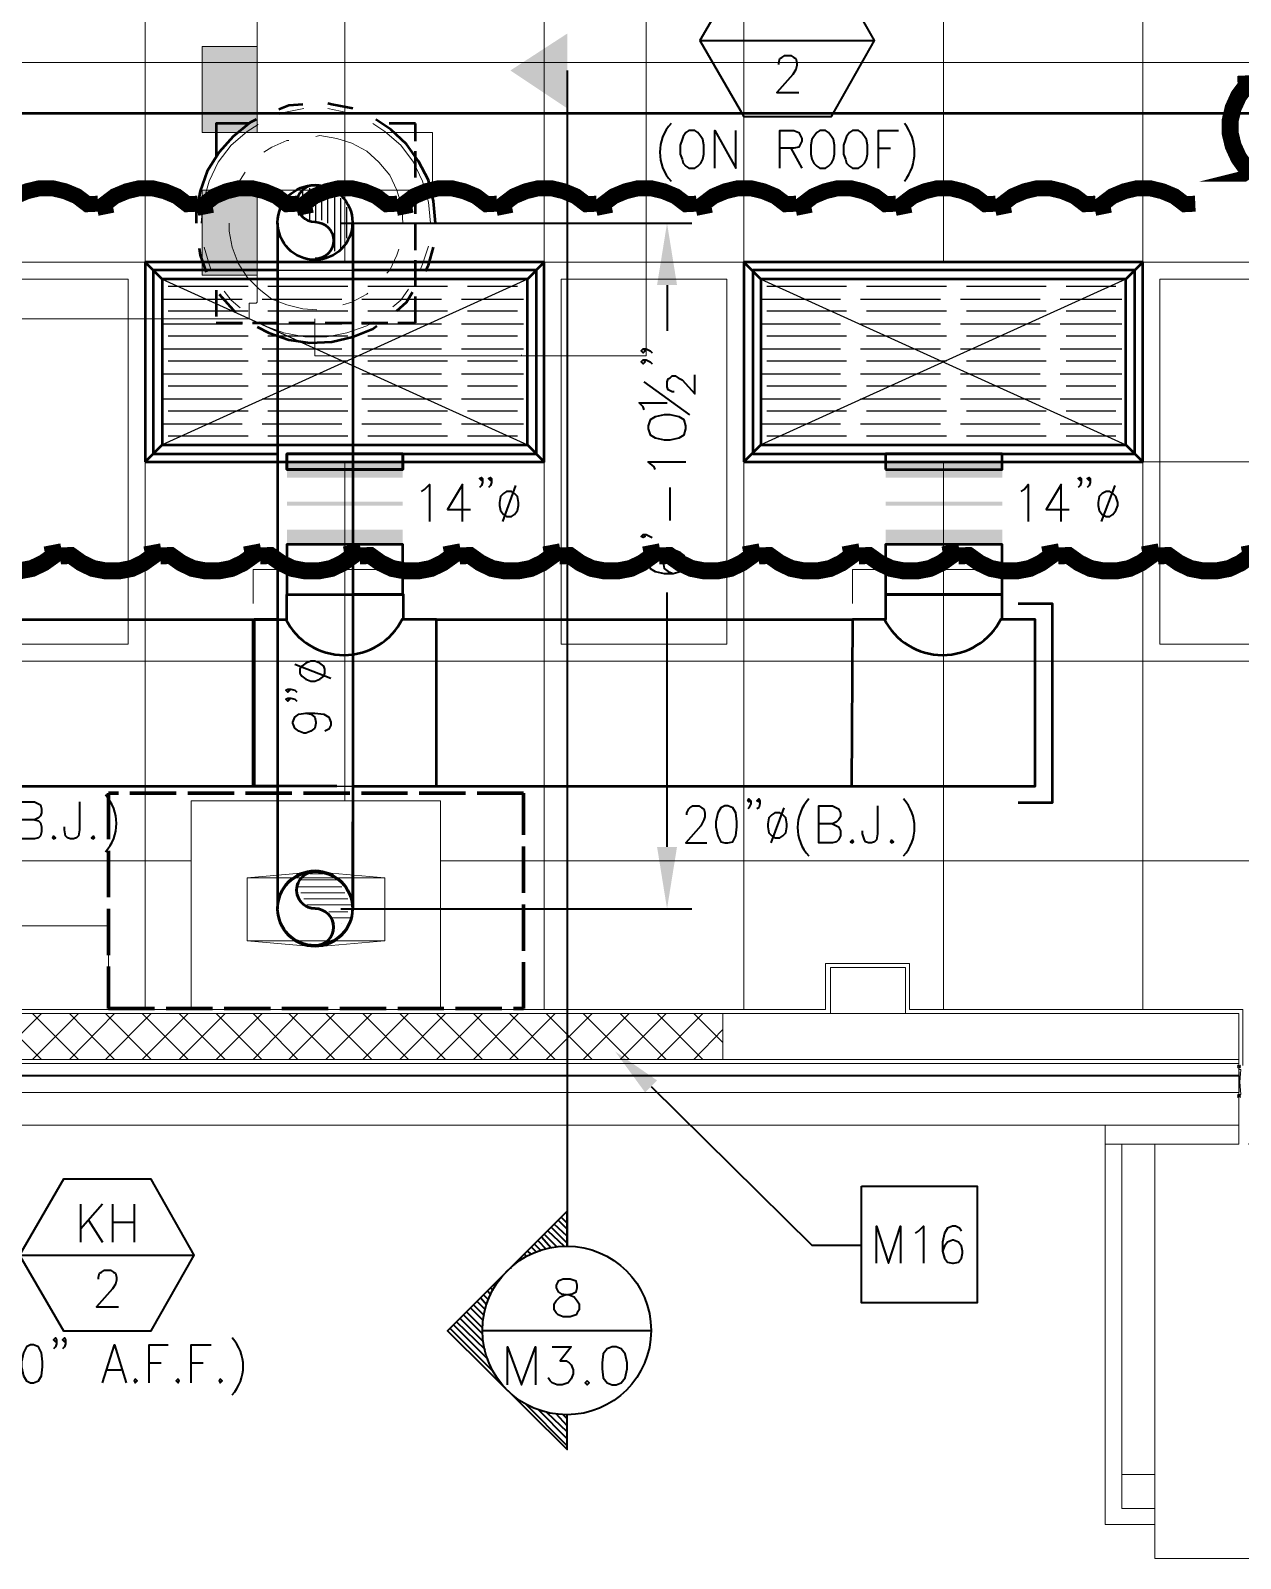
# Model space of a CAD drawing. Header units: inches. Extents: x 5 to 516, y -193 to 129.
# Drawn here: x 415.17 to 427.29, y -154.91 to -139.6 of the extents above; entities that cross this region are included whole.
import ezdxf

# ---------------------------------------------------------------- set-up
doc = ezdxf.new("R2010")
doc.units = ezdxf.units.IN
doc.header["$MEASUREMENT"] = 0
doc.linetypes.add('PDF_IMPORT', pattern=[1, 0.8, -0.2])
doc.layers.add('PDF10_Geometry', color=7, linetype='Continuous')
doc.layers.add('PDF10_Solid Fills', color=7, linetype='Continuous')

msp = doc.modelspace()

# ---------------------------------------------------------------- hatches: boundary and pattern name
at = {"layer": 'PDF10_Solid Fills', "true_color": 0xffffff, "transparency": 33554559}
for points in [[(417.4371565, -139.7569108), (416.8871788, -139.7569108), (416.8871788, -140.6168758), (417.4371565, -140.6168758)], [(417.4371565, -141.1968523), (416.8871788, -141.1968523), (416.8871788, -142.0468178), (417.4371565, -142.0468178)]]:
    msp.add_hatch(color=7, dxfattribs=at).paths.add_polyline_path(points)
at = {"layer": 'PDF10_Solid Fills', "transparency": 33554559}
for points in [[(417.7371443, -144.0767353), (418.8970972, -144.0767353), (418.8970972, -143.9267414), (417.7371443, -143.9267414)], [(423.7369006, -144.0767353), (424.9068531, -144.0767353), (424.9068531, -143.9267414), (423.7369006, -143.9267414)], [(417.7371443, -144.356724), (418.8970972, -144.356724), (418.8970972, -144.3167256), (417.7371443, -144.3167256)], [(423.7369006, -144.356724), (424.9068531, -144.356724), (424.9068531, -144.3167256), (423.7369006, -144.3167256)], [(417.7371443, -144.7467081), (418.8970972, -144.7467081), (418.8970972, -144.5967142), (417.7371443, -144.5967142)], [(423.7369006, -144.7467081), (424.9068531, -144.7467081), (424.9068531, -144.5967142), (423.7369006, -144.5967142)]]:
    msp.add_hatch(color=256, dxfattribs=at).paths.add_polyline_path(points)

# ---------------------------------------------------------------- linework, layer by layer
at = {"layer": 'PDF10_Geometry', "color": 251, "lineweight": 13, "true_color": 0x4d4d4d}
for points in [[(416.3172019, -131.4072465), (416.3172019, -149.4065155)], [(420.3170395, -131.4072465), (420.3170395, -149.4065155)], [(422.3169583, -131.4072465), (422.3169583, -146.6666268)], [(418.3171207, -137.9169855), (418.3171207, -141.916823)], [(424.3168771, -138.8169489), (424.3168771, -141.916823)], [(426.3167958, -138.8169489), (426.3167958, -149.4065189)], [(386.5184053, -139.9169043), (456.4155667, -139.9169043)], [(370.4390516, -141.916823), (461.8153406, -141.916823)], [(416.3172019, -143.9167418), (420.3170395, -143.9167418)], [(418.3171207, -143.9167418), (418.3171207, -147.3166038)], [(422.3169583, -143.9167418), (426.3167958, -143.9167418)], [(424.3168771, -143.9167418), (424.3168771, -149.4065189)], [(389.268297, -145.9166606), (463.3952866, -145.9166606)], [(422.3169583, -146.6666302), (422.3169583, -149.4065189)], [(389.268297, -147.9165794), (416.7771799, -147.9165794)], [(419.2770817, -147.9165794), (463.39529, -147.9165794)], [(414.4472745, -149.4065189), (414.4472745, -148.566553), (415.9472136, -148.566553), (415.9472136, -149.4065189)], [(432.6065438, -150.5664718), (432.6065438, -154.5663093), (432.1065641, -154.5663093), (432.1065641, -154.9062955), (426.4367944, -154.9062955), (426.4367944, -154.5663093), (425.9368147, -154.5663093), (425.9368147, -150.5664718)], [(426.436791, -154.4063192), (426.1068044, -154.4063192), (426.1068044, -150.7564674)], [(426.436791, -154.5663127), (426.436791, -150.7564674)], [(426.1068078, -154.066333), (426.4367944, -154.066333)]]:
    msp.add_lwpolyline(points, dxfattribs=at)
at = {"layer": 'PDF10_Geometry', "lineweight": 13}
for points in [[(420.1470498, -142.8567849), (421.3370015, -142.8567849), (421.3370015, -138.8269485), (420.1470498, -138.8269485), (420.0970518, -138.8269485), (420.0870522, -138.8269485), (420.0870522, -138.8369481)], [(417.4371565, -141.1968523), (417.4371565, -142.3168068), (417.4271569, -142.3268064), (417.3571597, -142.3268064), (417.3571597, -142.4867999), (414.5072754, -142.4867999), (414.5072754, -139.3169286)], [(417.4371565, -139.4869217), (417.4371565, -140.6168758)], [(417.9071408, -140.3768856), (417.7071489, -140.416884), (417.6671505, -140.4368832)], [(418.3771183, -140.4268836), (418.3371199, -140.416884), (418.1471276, -140.3768856)], [(417.4471527, -140.5368791), (417.3371571, -140.6068762), (417.1771636, -140.7468706), (417.0471689, -140.9168637), (416.9571726, -141.1068559), (416.897175, -141.3168474), (416.8771758, -141.5268389)], [(419.1770858, -141.5268389), (419.1570866, -141.3168474), (419.097089, -141.1068559), (419.0070927, -140.9168637), (418.877098, -140.7468706), (418.7171045, -140.6068762), (418.5971093, -140.5268795)], [(417.2671667, -141.1968523), (417.7571468, -141.1968523), (419.1970884, -141.1968523), (419.1970884, -140.6168758), (417.7571468, -140.6168758), (417.2671667, -140.6168758)], [(418.8970972, -141.5268389), (418.8870976, -141.3568458), (418.8370996, -141.1968523), (418.7671024, -141.0468584), (418.6571069, -140.9168637), (418.5371118, -140.8068681), (418.3871179, -140.7268714), (418.237124, -140.6768734), (418.0671309, -140.6468746), (418.0271325, -140.6568742)], [(417.7571435, -140.6968726), (417.7371443, -140.6968726), (417.5871504, -140.7668697), (417.5071536, -140.8168677)], [(417.3171613, -141.0168596), (417.2471642, -141.1268551), (417.1971662, -141.2568499)], [(417.1571678, -141.5268389), (417.1571678, -141.6068356), (417.1871666, -141.7668291), (417.2471642, -141.9268226), (417.3371605, -142.066817), (417.4571556, -142.1868121), (417.5871504, -142.286808), (417.7371443, -142.3468056), (417.8971378, -142.386804), (418.0371321, -142.3968036)], [(419.0770899, -141.9868202), (419.097089, -141.9368222), (419.1570866, -141.7568295)], [(416.9071814, -141.7668291), (416.9571793, -141.9368222), (416.9771785, -141.9968198)], [(418.7371037, -142.0268186), (418.7671024, -141.9968198), (418.8370996, -141.8468259), (418.8570988, -141.7868283)], [(417.1071732, -142.2068113), (417.1771704, -142.2968076), (417.2671667, -142.3768044)], [(418.7971012, -142.3668048), (418.877098, -142.2968076), (418.9570947, -142.1868121)], [(418.2971215, -142.3468056), (418.3871179, -142.3168068), (418.5371118, -142.2368101), (418.5471114, -142.2268105)], [(417.3571597, -142.4867999), (417.3571597, -142.4867999)], [(417.4571556, -142.5167987), (417.5171532, -142.5567971), (417.7071455, -142.6267942), (417.917137, -142.6667926), (418.137128, -142.6667926), (418.3371199, -142.6267942), (418.5371118, -142.5567971), (418.6071089, -142.5167987)], [(418.0171329, -142.4867999), (418.0171329, -142.8567849), (418.0171329, -142.8467853)], [(418.0171329, -142.8567849), (420.0770492, -142.8567849)], [(418.0371321, -142.8567849), (418.0371321, -142.8567849)], [(420.0770458, -142.8567849), (420.0870454, -142.8567849), (420.0870454, -142.8467853), (420.0870454, -142.8567849), (420.097045, -142.8567849), (420.147043, -142.8567849)], [(420.0770492, -142.8567849), (420.0770492, -142.8567849)], [(418.8970972, -144.996698), (417.3971581, -144.996698), (417.3971581, -145.3366842)], [(424.9068565, -144.996698), (423.4069174, -144.996698), (423.4069174, -145.3366842)], [(389.2683004, -145.906661), (389.2683004, -149.4065189), (404.3176893, -149.4065189), (404.3176893, -148.9465376), (408.8975033, -148.9465376), (408.8975033, -149.4065189), (423.136925, -149.4065189), (423.136925, -148.9465376), (423.9768909, -148.9465376), (423.9768909, -149.4065189), (427.3167552, -149.4065189), (427.3167552, -149.9664961)], [(417.3371605, -148.0865725), (418.0271325, -148.0265749), (418.7171045, -148.0865725)], [(418.2171248, -148.5465538), (418.2171248, -148.5465538)], [(418.2471202, -148.6065514), (418.2471202, -148.6065514)], [(418.2871185, -148.5465538), (418.2871185, -148.5465538)], [(418.3171207, -148.6065514), (418.3171207, -148.6065514)], [(418.3471229, -148.5465538), (418.3471229, -148.5465538)], [(418.7171045, -148.7165469), (418.0271325, -148.7765445), (417.3371605, -148.7165469)], [(418.1871294, -148.7365461), (418.1871294, -148.7365461)], [(418.2171248, -148.6765485), (418.2171248, -148.6765485)], [(418.2871185, -148.6765485), (418.2871185, -148.6765485)], [(414.8172628, -149.9064986), (415.2772442, -149.4465173)], [(415.2772442, -149.9064986), (414.8172628, -149.4465173)], [(415.1872444, -149.9064986), (415.6472258, -149.4465173)], [(415.6472258, -149.9064986), (415.1872444, -149.4465173)], [(416.0072111, -149.9064986), (415.5572294, -149.4465173)], [(415.5572328, -149.9064986), (416.0072145, -149.4465173)], [(415.9172182, -149.9064986), (416.3771995, -149.4465173)], [(416.3771995, -149.9064986), (415.9172182, -149.4465173)], [(416.2871998, -149.9064986), (416.7471811, -149.4465173)], [(416.7471879, -149.9064986), (416.2872065, -149.4465173)], [(416.6571881, -149.9064986), (417.1171694, -149.4465173)], [(417.1171694, -149.9064986), (416.6571881, -149.4465173)], [(417.487151, -149.9064986), (417.0271697, -149.4465173)], [(417.0271765, -149.9064986), (417.4871578, -149.4465173)], [(417.8471364, -149.9064986), (417.3971547, -149.4465173)], [(417.3971581, -149.9064986), (417.8471398, -149.4465173)], [(417.7571435, -149.9064986), (418.2171248, -149.4465173)], [(418.2171248, -149.9064986), (417.7571435, -149.4465173)], [(418.127125, -149.9064986), (418.5871064, -149.4465173)], [(418.5871131, -149.9064986), (418.1271318, -149.4465173)], [(418.4971134, -149.9064986), (418.9570947, -149.4465173)], [(418.9570947, -149.9064986), (418.4971134, -149.4465173)], [(419.3270763, -149.9064986), (418.867095, -149.4465173)], [(418.8671018, -149.9064986), (419.3270831, -149.4465173)], [(419.2370834, -149.9064986), (419.6970647, -149.4465173)], [(419.6970647, -149.9064986), (419.2370834, -149.4465173)], [(419.6070649, -149.9064986), (420.0570467, -149.4465173)], [(420.0570501, -149.9064986), (419.6070683, -149.4465173)], [(419.9670503, -149.9064986), (420.4270316, -149.4465173)], [(420.4270384, -149.9064986), (419.9670571, -149.4465173)], [(420.3370387, -149.9064986), (420.79702, -149.4465173)], [(420.79702, -149.9064986), (420.3370387, -149.4465173)], [(421.1670016, -149.9064986), (420.7070203, -149.4465173)], [(420.707027, -149.9064986), (421.1670084, -149.4465173)], [(421.0770086, -149.9064986), (421.5369899, -149.4465173)], [(421.5369899, -149.9064986), (421.0770086, -149.4465173)], [(421.4469902, -149.9064986), (421.9069715, -149.4465173)], [(421.9069783, -149.9064986), (421.446997, -149.4465173)], [(422.1069702, -149.7365055), (421.816982, -149.4465173)], [(421.8169786, -149.9064986), (422.1069668, -149.6065108)], [(388.9383071, -149.9464969), (427.2767501, -149.9464969), (427.2767501, -149.9064986), (427.2767501, -150.5664718), (388.9383071, -150.5664718), (388.9383071, -149.9064986)], [(427.2767568, -149.9664961), (427.2767568, -150.2964827)], [(388.9383071, -150.2364852), (427.2767501, -150.2364852)], [(427.2767568, -150.5664718), (427.2767568, -150.7564641), (425.9368113, -150.7564641), (425.9368113, -150.5664718)], [(426.6267866, -150.7564641), (426.1268069, -150.7564641)], [(427.2767568, -150.6564681), (427.2767568, -150.7564641), (426.8767731, -150.7564641)]]:
    msp.add_lwpolyline(points, dxfattribs=at)
at = {"layer": 'PDF10_Geometry', "lineweight": 40}
for points in [[(421.8769761, -139.6969132), (423.6269051, -139.6969132), (423.1969225, -138.9369441), (422.3169583, -138.9369441), (421.8769761, -139.6969132), (422.3169583, -140.4568823), (423.1969225, -140.4568823), (423.6269051, -139.6969132)], [(422.6669475, -139.9369035), (422.6669475, -139.9169043), (422.676947, -139.8769059), (422.6969462, -139.8669063), (422.726945, -139.8469071), (422.7869426, -139.8469071), (422.8169414, -139.8669063), (422.8369405, -139.8769059), (422.8469401, -139.9169043), (422.8469401, -139.946903), (422.8369405, -139.9869014), (422.8069418, -140.0368994), (422.6469483, -140.2168921), (422.8669393, -140.2168921)], [(420.5470335, -139.996901), (420.5470335, -151.7764226), (420.5470335, -151.4264368), (419.3470823, -152.6263881), (420.5470335, -153.8163398), (420.5470335, -153.466354)], [(422.0269734, -140.9768612), (422.0269734, -140.5968767), (422.2369649, -140.9768612), (422.2369649, -140.5968767)], [(422.6769437, -140.9768612), (422.6769437, -140.5968767), (422.816938, -140.5968767), (422.8669359, -140.6168758), (422.8769355, -140.636875), (422.8969347, -140.6768734), (422.8969347, -140.7068722), (422.8769355, -140.7468706), (422.8669359, -140.7668697), (422.816938, -140.7768693), (422.6769437, -140.7768693)], [(423.6669068, -140.9768612), (423.6669068, -140.5968767), (423.8668987, -140.5968767)], [(422.7869426, -140.7768693), (422.8969381, -140.9768612)], [(423.6669068, -140.7768693), (423.786902, -140.7768693)], [(418.2771223, -141.5268389), (421.7969794, -141.5268389)], [(421.5469929, -142.1468137), (421.5469929, -142.606795)], [(421.3070027, -142.7867877), (421.3270019, -142.8067869), (421.3070027, -142.8267861), (421.2870035, -142.8067869), (421.3070027, -142.7867877), (421.3370015, -142.7867877), (421.3769998, -142.8067869), (421.396999, -142.8267861)], [(421.3070027, -142.8967833), (421.3270019, -142.9167824), (421.3070027, -142.9367816), (421.2870035, -142.9167824), (421.3070027, -142.8967833), (421.3370015, -142.8967833), (421.3769998, -142.9167824), (421.396999, -142.9367816)], [(421.7769802, -143.4467609), (421.3169989, -143.1167743)], [(421.6169867, -143.2167703), (421.5969875, -143.2167703), (421.5769883, -143.2067707), (421.5569891, -143.1967711), (421.5469895, -143.1667723), (421.5469895, -143.1167743), (421.5569891, -143.0867755), (421.5769883, -143.0767759), (421.5969875, -143.0567768), (421.6269863, -143.0567768), (421.6569851, -143.0767759), (421.6969835, -143.0967751), (421.8269782, -143.2367694), (421.8269782, -143.0467772)], [(421.3169989, -143.3967629), (421.3069993, -143.3667642), (421.2670009, -143.3267658), (421.5469895, -143.3267658)], [(421.4269978, -143.9967386), (421.4169982, -143.9667398), (421.3570007, -143.9167418), (421.7369852, -143.9167418)], [(419.0870861, -144.2167296), (419.1170848, -144.1967305), (419.1670828, -144.1467325), (419.1670828, -144.5167175)], [(419.4970728, -144.5167175), (419.4970728, -144.1467325), (419.3470789, -144.3967223), (419.5770695, -144.3967223)], [(419.6970647, -144.0867349), (419.6870651, -144.1067341), (419.6670659, -144.0867349), (419.6870651, -144.0767353), (419.6970647, -144.0867349), (419.6970647, -144.1267333), (419.6870651, -144.1567321), (419.6670659, -144.1767313)], [(419.7870644, -144.0867349), (419.7770648, -144.1067341), (419.7570656, -144.0867349), (419.7770648, -144.0767353), (419.7870644, -144.0867349), (419.7870644, -144.1267333), (419.7770648, -144.1567321), (419.7570656, -144.1767313)], [(420.0270547, -144.1567321), (419.8970599, -144.5167175)], [(421.5769883, -144.5067179), (421.5769883, -144.1767313)], [(425.0968454, -144.2167296), (425.1268442, -144.1967305), (425.1668425, -144.1467325), (425.1668425, -144.5167175)], [(425.4968291, -144.5167175), (425.4968291, -144.1467325), (425.3468352, -144.3967223), (425.5768259, -144.3967223)], [(425.696821, -144.0867349), (425.6868214, -144.1067341), (425.6668222, -144.0867349), (425.6868214, -144.0767353), (425.696821, -144.0867349), (425.696821, -144.1267333), (425.6868214, -144.1567321), (425.6668222, -144.1767313)], [(425.7868207, -144.0867349), (425.7768212, -144.1067341), (425.756822, -144.0867349), (425.7768212, -144.0767353), (425.7868207, -144.0867349), (425.7868207, -144.1267333), (425.7768212, -144.1567321), (425.756822, -144.1767313)], [(426.0368072, -144.1567321), (425.8968129, -144.5167175)], [(421.3070027, -144.6467122), (421.3270019, -144.6667114), (421.3070027, -144.676711), (421.2870035, -144.6667114), (421.3070027, -144.6467122), (421.3370015, -144.6467122), (421.3769998, -144.6667114), (421.396999, -144.676711)], [(421.4169948, -144.8267049), (421.3769964, -144.8367045), (421.3569973, -144.896702), (421.3569973, -144.9267008), (421.3769964, -144.9866984), (421.4269944, -145.0166972), (421.5169908, -145.0366963), (421.6069871, -145.0366963), (421.6769843, -145.0166972), (421.7169826, -144.9866984), (421.7369818, -144.9267008), (421.7369818, -144.9167012), (421.7169826, -144.8567037), (421.6769843, -144.8267049), (421.6269863, -144.8067057), (421.6069871, -144.8067057), (421.5569891, -144.8267049), (421.5169908, -144.8567037), (421.5069912, -144.9167012), (421.5069912, -144.9267008), (421.5169908, -144.9866984), (421.5569891, -145.0166972), (421.6069871, -145.0366963)], [(421.5469929, -147.7765851), (421.5469929, -145.2266886)], [(417.817141, -145.9466594), (418.1771264, -146.0866537)], [(417.7471473, -146.1966492), (417.7671464, -146.2066488), (417.7471473, -146.226648), (417.7271481, -146.2066488), (417.7471473, -146.1966492), (417.777146, -146.1966492), (417.8171444, -146.2066488), (417.8371436, -146.226648)], [(417.7471473, -146.2866456), (417.7671464, -146.2966452), (417.7471473, -146.3166444), (417.7271481, -146.2966452), (417.7471473, -146.2866456), (417.777146, -146.2866456), (417.8171444, -146.2966452), (417.8371436, -146.3166444)], [(417.9271332, -146.4366395), (417.9771311, -146.4466391), (418.0171295, -146.4766379), (418.0271291, -146.5266358), (418.0271291, -146.5366354), (418.0171295, -146.5866334), (417.9771311, -146.6166322), (417.9271332, -146.6366314), (417.907134, -146.6366314), (417.857136, -146.6166322), (417.8171376, -146.5866334), (417.7971384, -146.5366354), (417.7971384, -146.5266358), (417.8171376, -146.4766379), (417.857136, -146.4466391), (417.9271332, -146.4366395), (418.0171295, -146.4366395), (418.1071259, -146.4466391), (418.1571238, -146.4766379), (418.177123, -146.5266358), (418.177123, -146.5566346), (418.1571238, -146.596633), (418.1171254, -146.6166322)], [(415.2072436, -147.506596), (415.247242, -147.5165956), (415.2672412, -147.5365948), (415.2772408, -147.5765932), (415.2772408, -147.6265912), (415.2672412, -147.6665895), (415.247242, -147.6865887), (415.2072436, -147.6965883), (415.0672493, -147.6965883), (415.0672493, -147.3266033), (415.2072436, -147.3266033), (415.247242, -147.3466025), (415.2672412, -147.3566021), (415.2772408, -147.3966005), (415.2772408, -147.4365989), (415.2672412, -147.4665977), (415.247242, -147.4865968), (415.2072436, -147.506596), (415.0672493, -147.506596)], [(415.6572287, -147.3266033), (415.6572287, -147.606592), (415.6472291, -147.6665895), (415.62723, -147.6865887), (415.5972312, -147.6965883), (415.5672324, -147.6965883), (415.5372336, -147.6865887), (415.5172344, -147.6665895), (415.5072348, -147.606592), (415.5072348, -147.5765932)], [(421.7469848, -147.4565981), (421.7469848, -147.4365989), (421.766984, -147.3966005), (421.7769836, -147.3866009), (421.8069824, -147.3666017), (421.8669799, -147.3666017), (421.8969787, -147.3866009), (421.9169779, -147.3966005), (421.9269775, -147.4365989), (421.9269775, -147.4765973), (421.9169779, -147.506596), (421.8869791, -147.5665936), (421.7369852, -147.7365867), (421.9469767, -147.7365867)], [(422.3869588, -147.3166038), (422.3669596, -147.3266033), (422.35696, -147.3166038), (422.3669596, -147.2966046), (422.3869588, -147.3166038), (422.3869588, -147.3466025), (422.3669596, -147.3866009), (422.35696, -147.3966005)], [(422.4769518, -147.3166038), (422.4669522, -147.3266033), (422.446953, -147.3166038), (422.4669522, -147.2966046), (422.4769518, -147.3166038), (422.4769518, -147.3466025), (422.4669522, -147.3866009), (422.446953, -147.3966005)], [(422.716942, -147.3866009), (422.5869473, -147.7365867)], [(423.2069255, -147.5465944), (423.2469239, -147.5665936), (423.2669231, -147.5765932), (423.2869223, -147.6165916), (423.2869223, -147.6665895), (423.2669231, -147.7065879), (423.2469239, -147.7265871), (423.2069255, -147.7365867), (423.0669312, -147.7365867), (423.0669312, -147.3666017), (423.2069255, -147.3666017), (423.2469239, -147.3866009), (423.2669231, -147.3966005), (423.2869223, -147.4365989), (423.2869223, -147.4765973), (423.2669231, -147.506596), (423.2469239, -147.5265952), (423.2069255, -147.5465944), (423.0669312, -147.5465944)], [(423.6569039, -147.3666017), (423.6569039, -147.6465904), (423.6469043, -147.7065879), (423.6269051, -147.7265871), (423.5969063, -147.7365867), (423.5669075, -147.7365867), (423.5369087, -147.7265871), (423.5269091, -147.7065879), (423.5069099, -147.6465904), (423.5069099, -147.6165916)], [(418.2771223, -148.3965599), (421.7969794, -148.3965599)], [(388.9383071, -150.0664921), (427.2767501, -150.0664921)], [(421.3869994, -150.1764876), (422.996934, -151.766423), (423.4969137, -151.766423)], [(415.0572531, -151.8664224), (416.807182, -151.8664224), (416.3771995, -151.1064532), (415.4972352, -151.1064532), (415.0572531, -151.8664224), (415.4972352, -152.6263915), (416.3771995, -152.6263915), (416.807182, -151.8664224)], [(415.887216, -151.3564397), (415.6672249, -151.6064295)], [(415.6672317, -151.3564397), (415.6672317, -151.7364243)], [(415.9872187, -151.3564397), (415.9872187, -151.7364243)], [(416.207203, -151.3564397), (416.207203, -151.7364243)], [(415.7472285, -151.5164332), (415.8872228, -151.7364243)], [(415.9872187, -151.5364324), (416.2072098, -151.5364324)], [(420.5470335, -151.6764267), (420.4170388, -151.5564316)], [(420.5470335, -151.6064329), (420.4570372, -151.5164366)], [(420.5470335, -151.5464354), (420.487036, -151.4864378)], [(420.38704, -151.7964218), (420.2870441, -151.6864263)], [(420.4470308, -151.7864256), (420.3170361, -151.6564309)], [(420.5170314, -151.7764226), (420.3570379, -151.6264287)], [(420.5470335, -151.7464272), (420.38704, -151.5864337)], [(423.6469077, -151.9464191), (423.6469077, -151.5764341), (423.7669028, -151.9464191), (423.8868979, -151.5764341), (423.8868979, -151.9464191)], [(424.0368884, -151.6464313), (424.0668872, -151.6264321), (424.1168852, -151.5764341), (424.1168852, -151.9464191)], [(424.4968697, -151.6264321), (424.4768706, -151.5964333), (424.4368722, -151.5764341), (424.4068734, -151.5764341), (424.3568754, -151.5964333), (424.3268766, -151.6464313), (424.3068775, -151.7364276), (424.3068775, -151.826424), (424.3268766, -151.8964211), (424.3568754, -151.9364195), (424.4068734, -151.9464191), (424.416873, -151.9464191), (424.466871, -151.9364195), (424.4968697, -151.8964211), (424.5068693, -151.8464232), (424.5068693, -151.826424), (424.4968697, -151.776426), (424.466871, -151.7364276), (424.416873, -151.7164285), (424.4068734, -151.7164285), (424.3568754, -151.7364276), (424.3268766, -151.776426), (424.3068775, -151.826424)], [(420.1370468, -151.8864216), (420.1170476, -151.8564228)], [(420.1870482, -151.8564194), (420.1470498, -151.8264206)], [(420.2370427, -151.8364202), (420.1870448, -151.7864222)], [(420.2870373, -151.826424), (420.2170402, -151.7564268)], [(420.3370387, -151.8064248), (420.2570419, -151.7264281)], [(415.8472176, -152.1064126), (415.8472176, -152.0864134), (415.8572172, -152.0464151), (415.8772164, -152.0364155), (415.9072152, -152.0164163), (415.9672128, -152.0164163), (415.9972115, -152.0364155), (416.0172107, -152.0464151), (416.0272103, -152.0864134), (416.0272103, -152.1164122), (416.0172107, -152.1564106), (415.9872119, -152.2064086), (415.8272184, -152.3864013), (416.0472095, -152.3864013)], [(419.9870563, -151.9964137), (419.9770567, -151.9964137)], [(420.0170517, -151.9664183), (420.0170517, -151.9564187)], [(420.0570501, -151.9364161), (420.0470505, -151.9264165)], [(420.0970484, -151.9064207), (420.0870488, -151.8964211)], [(419.8270628, -152.1764064), (419.8170632, -152.1664068)], [(419.8570582, -152.136408), (419.8470586, -152.1264084)], [(419.8870536, -152.0964096), (419.877054, -152.0964096)], [(419.9170557, -152.0664142), (419.9170557, -152.0664142)], [(419.737063, -152.3664021), (419.6770655, -152.2964049)], [(419.7570622, -152.3164007), (419.7070643, -152.2664027)], [(419.7770614, -152.2664061), (419.7470626, -152.2264077)], [(419.8070568, -152.2264077), (419.777058, -152.196409)], [(419.6970647, -152.6563869), (419.5070724, -152.4663946)], [(419.6970647, -152.5963893), (419.5370712, -152.4363958)], [(419.7070677, -152.5263956), (419.5770729, -152.3964008)], [(419.7170639, -152.4763942), (419.6070683, -152.3663987)], [(419.7270601, -152.4163966), (419.6470633, -152.3363999)], [(419.8070568, -153.0363715), (419.3770743, -152.6063889)], [(419.7570622, -152.9163763), (419.4070764, -152.5663906)], [(419.7270601, -152.8163804), (419.4370718, -152.5363918)], [(419.7070677, -152.7363836), (419.477077, -152.506393)], [(421.3869994, -152.6263915), (419.6970681, -152.6263915)], [(415.4272415, -152.7163845), (415.4172419, -152.7363836), (415.3972427, -152.7163845), (415.4172419, -152.6963853), (415.4272415, -152.7163845), (415.4272415, -152.7563828), (415.4172419, -152.7863816), (415.3972427, -152.8063808)], [(415.5172344, -152.7163845), (415.5072348, -152.7363836), (415.4872356, -152.7163845), (415.5072348, -152.6963853), (415.5172344, -152.7163845), (415.5172344, -152.7563828), (415.5072348, -152.7863816), (415.4872356, -152.8063808)], [(415.887216, -153.1463704), (416.0072111, -152.7663858), (416.1272063, -153.1463704)], [(416.3572003, -153.1463704), (416.3572003, -152.7663858), (416.5471926, -152.7663858)], [(416.7771833, -153.1463704), (416.7771833, -152.7663858), (416.9771751, -152.7663858)], [(419.9470579, -153.1663696), (419.9470579, -152.786385), (420.0870522, -153.1663696), (420.2270465, -152.786385), (420.2270465, -153.1663696)], [(420.3970362, -152.786385), (420.5870285, -152.786385), (420.477033, -152.9263793), (420.5370306, -152.9263793), (420.5670293, -152.9463785), (420.5870285, -152.9663777), (420.6070277, -153.0163757), (420.6070277, -153.056374), (420.5870285, -153.106372), (420.5570297, -153.1463704), (420.4970322, -153.1663696), (420.4470342, -153.1663696), (420.3970362, -153.1463704), (420.3770371, -153.1263712), (420.3570379, -153.0963724)], [(415.9272144, -153.0163723), (416.0772083, -153.0163723)], [(416.3572003, -152.9463785), (416.4771954, -152.9463785)], [(416.7771833, -152.9463785), (416.8971784, -152.9463785)], [(420.5470335, -153.7763414), (420.1270506, -153.3563585)], [(420.5470335, -153.7063476), (420.2570453, -153.4163594)], [(420.5470335, -153.6363471), (420.3470417, -153.4463548)], [(420.5470335, -153.5763495), (420.437038, -153.4563544)], [(420.5470335, -153.5063558), (420.5070352, -153.4663574)]]:
    msp.add_lwpolyline(points, dxfattribs=at)
at = {"layer": 'PDF10_Geometry', "lineweight": 13}
for points in [[(416.8871754, -139.7569108), (417.4371531, -139.7569108), (417.4371531, -140.6168758), (416.8871754, -140.6168758)], [(416.8871754, -141.1968523), (417.4371531, -141.1968523), (417.4371531, -142.0468178), (416.8871754, -142.0468178)], [(417.3371605, -148.7165469), (418.7171045, -148.7165469), (418.7171045, -148.0865725), (417.3371605, -148.0865725)], [(427.2767568, -150.2564844), (427.296756, -150.0064945), (427.2767568, -150.0064945), (427.296756, -150.2564844)]]:
    msp.add_lwpolyline(points, close=True, dxfattribs=at)
at = {"layer": 'PDF10_Geometry', "lineweight": 0}
for points, const_width in [([(427.3467574, -140.046899), (427.3517572, -140.1518947), (427.2767602, -140.2518907), (427.2217625, -140.3718858), (427.1917637, -140.4968807), (427.1917637, -140.6268754), (427.2217625, -140.7518704), (427.2767602, -140.8718655), (427.3517572, -140.9768612), (427.4567529, -140.956862)], 0.1699931), ([(415.8422178, -141.3318468), (415.7372221, -141.3368466), (415.6322264, -141.2568499), (415.5122312, -141.2068519), (415.3872363, -141.1768531), (415.2572416, -141.1768531), (415.1322467, -141.2068519), (415.0122515, -141.2568499), (414.9072558, -141.3368466), (414.927255, -141.4368425)], 0.1599935), ([(416.8421772, -141.3318468), (416.7371815, -141.3368466), (416.6321858, -141.2568499), (416.5121906, -141.2068519), (416.3871957, -141.1768531), (416.257201, -141.1768531), (416.1322061, -141.2068519), (416.0122109, -141.2568499), (415.9072152, -141.3368466), (415.9272144, -141.4368425)], 0.1599935), ([(417.8421366, -141.3318468), (417.7371409, -141.3368466), (417.6321451, -141.2568499), (417.51215, -141.2068519), (417.3871551, -141.1768531), (417.2571604, -141.1768531), (417.1321654, -141.2068519), (417.0121703, -141.2568499), (416.9071746, -141.3368466), (416.9271738, -141.4368425)], 0.1599935), ([(418.842096, -141.3318468), (418.7371003, -141.3368466), (418.6321045, -141.2568499), (418.5121094, -141.2068519), (418.3871145, -141.1768531), (418.2571198, -141.1768531), (418.1321248, -141.2068519), (418.0121297, -141.2568499), (417.907134, -141.3368466), (417.9271332, -141.4368425)], 0.1599935), ([(419.8420554, -141.3318468), (419.7370597, -141.3368466), (419.6320639, -141.2568499), (419.5120688, -141.2068519), (419.3870739, -141.1768531), (419.2570791, -141.1768531), (419.1320842, -141.2068519), (419.0120891, -141.2568499), (418.9070934, -141.3368466), (418.9270926, -141.4368425)], 0.1599935), ([(420.8420148, -141.3318468), (420.737019, -141.3368466), (420.6320233, -141.2568499), (420.5120282, -141.2068519), (420.3870333, -141.1768531), (420.2570385, -141.1768531), (420.1320436, -141.2068519), (420.0120485, -141.2568499), (419.9070528, -141.3368466), (419.9270519, -141.4368425)], 0.1599935), ([(421.841981, -141.3318468), (421.7369852, -141.3368466), (421.6319895, -141.2568499), (421.5119944, -141.2068519), (421.3869994, -141.1768531), (421.2570047, -141.1768531), (421.1320098, -141.2068519), (421.0120147, -141.2568499), (420.9070189, -141.3368466), (420.9270181, -141.4368425)], 0.1599935), ([(422.8419403, -141.3318468), (422.7369446, -141.3368466), (422.6319489, -141.2568499), (422.5119537, -141.2068519), (422.3869588, -141.1768531), (422.2569641, -141.1768531), (422.1319692, -141.2068519), (422.0119741, -141.2568499), (421.9069783, -141.3368466), (421.9269775, -141.4368425)], 0.1599935), ([(423.8418997, -141.3318468), (423.736904, -141.3368466), (423.6319083, -141.2568499), (423.5119131, -141.2068519), (423.3869182, -141.1768531), (423.2569235, -141.1768531), (423.1319286, -141.2068519), (423.0119334, -141.2568499), (422.9069377, -141.3368466), (422.9269369, -141.4368425)], 0.1599935), ([(424.8418591, -141.3318468), (424.7368634, -141.3368466), (424.6318677, -141.2568499), (424.5118725, -141.2068519), (424.3868776, -141.1768531), (424.2568829, -141.1768531), (424.131888, -141.2068519), (424.0118928, -141.2568499), (423.9068971, -141.3368466), (423.9268963, -141.4368425)], 0.1599935), ([(425.8418185, -141.3318468), (425.7368228, -141.3368466), (425.631827, -141.2568499), (425.5118319, -141.2068519), (425.386837, -141.1768531), (425.2568423, -141.1768531), (425.1318473, -141.2068519), (425.0118522, -141.2568499), (424.9068565, -141.3368466), (424.9268557, -141.4368425)], 0.1599935), ([(426.8417779, -141.3318468), (426.7367822, -141.3368466), (426.6317864, -141.2568499), (426.5117913, -141.2068519), (426.3867964, -141.1768531), (426.2568017, -141.1768531), (426.1318067, -141.2068519), (426.0118116, -141.2568499), (425.9068159, -141.3368466), (425.9268151, -141.4368425)], 0.1599935), ([(414.4672771, -144.8617035), (414.5722728, -144.8567037), (414.6772685, -144.9317006), (414.7922639, -144.9866984), (414.9222586, -145.0116974), (415.0522533, -145.0116974), (415.182248, -144.9866984), (415.2972434, -144.9317006), (415.4022391, -144.8567037), (415.3822399, -144.7517079)], 0.1699931), ([(415.4672365, -144.8617035), (415.5722322, -144.8567037), (415.6772279, -144.9317006), (415.7922233, -144.9866984), (415.922218, -145.0116974), (416.0522127, -145.0116974), (416.1822074, -144.9866984), (416.2972027, -144.9317006), (416.4021985, -144.8567037), (416.3821993, -144.7517079)], 0.1699931), ([(416.4671958, -144.8617035), (416.5721916, -144.8567037), (416.6771873, -144.9317006), (416.7921826, -144.9866984), (416.9221774, -145.0116974), (417.0521721, -145.0116974), (417.1821668, -144.9866984), (417.2971621, -144.9317006), (417.4021579, -144.8567037), (417.3821587, -144.7517079)], 0.1699931), ([(417.4671552, -144.8617035), (417.572151, -144.8567037), (417.6771467, -144.9317006), (417.792142, -144.9866984), (417.9221368, -145.0116974), (418.0521315, -145.0116974), (418.1821262, -144.9866984), (418.2971215, -144.9317006), (418.4021173, -144.8567037), (418.3821181, -144.7517079)], 0.1699931), ([(418.4671146, -144.8617035), (418.5721104, -144.8567037), (418.6771061, -144.9317006), (418.7921014, -144.9866984), (418.9220961, -145.0116974), (419.0520909, -145.0116974), (419.1820856, -144.9866984), (419.2970809, -144.9317006), (419.4020767, -144.8567037), (419.3820775, -144.7517079)], 0.1699931), ([(419.467074, -144.8617035), (419.5720697, -144.8567037), (419.6770655, -144.9317006), (419.7920608, -144.9866984), (419.9220555, -145.0116974), (420.0520503, -145.0116974), (420.182045, -144.9866984), (420.2970403, -144.9317006), (420.402036, -144.8567037), (420.3820369, -144.7517079)], 0.1699931), ([(420.4670334, -144.8617035), (420.5720291, -144.8567037), (420.6770249, -144.9317006), (420.7920202, -144.9866984), (420.9220149, -145.0116974), (421.0520096, -145.0116974), (421.1820044, -144.9866984), (421.2969997, -144.9317006), (421.4019954, -144.8567037), (421.3819962, -144.7517079)], 0.1699931), ([(421.4669928, -144.8617035), (421.5719885, -144.8567037), (421.6769843, -144.9317006), (421.7919796, -144.9866984), (421.9219743, -145.0116974), (422.051969, -145.0116974), (422.1819638, -144.9866984), (422.2969591, -144.9317006), (422.4019548, -144.8567037), (422.3819556, -144.7517079)], 0.1699931), ([(422.4669522, -144.8617035), (422.5719479, -144.8567037), (422.6769437, -144.9317006), (422.791939, -144.9866984), (422.9219337, -145.0116974), (423.0519284, -145.0116974), (423.1819231, -144.9866984), (423.2969185, -144.9317006), (423.4019142, -144.8567037), (423.381915, -144.7517079)], 0.1699931), ([(423.4669116, -144.8617035), (423.5719073, -144.8567037), (423.676903, -144.9317006), (423.7918984, -144.9866984), (423.9218931, -145.0116974), (424.0518878, -145.0116974), (424.1818825, -144.9866984), (424.2968779, -144.9317006), (424.4018736, -144.8567037), (424.3818744, -144.7517079)], 0.1699931), ([(424.466871, -144.8617035), (424.5718667, -144.8567037), (424.6768624, -144.9317006), (424.7918578, -144.9866984), (424.9218525, -145.0116974), (425.0518472, -145.0116974), (425.1818419, -144.9866984), (425.2968373, -144.9317006), (425.401833, -144.8567037), (425.3818338, -144.7517079)], 0.1699931), ([(425.4668304, -144.8617035), (425.5718261, -144.8567037), (425.6768218, -144.9317006), (425.7918172, -144.9866984), (425.9218119, -145.0116974), (426.0518066, -145.0116974), (426.1818013, -144.9866984), (426.2967966, -144.9317006), (426.4017924, -144.8567037), (426.3817932, -144.7517079)], 0.1699931), ([(426.4667897, -144.8617035), (426.5717855, -144.8567037), (426.6767812, -144.9317006), (426.7917765, -144.9866984), (426.9217713, -145.0116974), (427.051766, -145.0116974), (427.1817607, -144.9866984), (427.296756, -144.9317006), (427.4017518, -144.8567037), (427.3817526, -144.7517079)], 0.1699931)]:
    msp.add_lwpolyline(points, dxfattribs=dict(at, const_width=const_width))
at = {"layer": 'PDF10_Geometry', "lineweight": 50}
for points in [[(417.8971378, -140.3368872), (417.7571435, -140.3468868), (417.6571475, -140.3868852)], [(418.3971175, -140.3768856), (418.187126, -140.3368872), (418.1471276, -140.3268876)], [(429.3966674, -140.4268836), (393.1681387, -140.4268836), (393.2381358, -140.416884), (393.308133, -140.3968848), (393.3181326, -140.3968848)], [(417.4271602, -140.4868811), (417.3671627, -140.5168799), (417.1971696, -140.6568742), (417.0571753, -140.8168677), (416.9371801, -141.00686), (416.867183, -141.2068519), (416.8271846, -141.4168434), (416.8271846, -141.5268389)], [(417.3571597, -140.5268795), (417.0271731, -140.5268795), (417.0271731, -140.8568661)], [(419.2270871, -141.5268389), (419.207088, -141.3068478), (419.15709, -141.0968563), (419.0570941, -140.9068641), (418.9370989, -140.736871), (418.7771054, -140.5868771), (418.6271115, -140.4868811)], [(417.6471445, -148.3965599), (417.6471445, -141.5268389)], [(418.3971175, -141.5268389), (418.3971175, -148.3965599), (418.3971175, -147.5265952)], [(416.4871916, -142.0868161), (416.3171985, -141.916823)], [(416.85718, -141.7768287), (416.8671796, -141.8468259), (416.9271772, -142.016819)], [(419.1270844, -142.0068194), (419.1570832, -141.9468218), (419.2070812, -141.7668291)], [(420.1470498, -142.0868161), (420.3170429, -141.916823)], [(422.4869548, -142.0868161), (422.3169617, -141.916823)], [(426.1468061, -142.0868161), (426.3167992, -141.916823)], [(417.6471445, -141.9968198), (416.3971953, -141.9968198), (416.3971953, -143.8367451), (417.6471445, -143.8367451)], [(418.8970972, -143.8367451), (420.2370427, -143.8367451), (420.2370427, -141.9968198), (418.3971175, -141.9968198)], [(418.8370996, -142.4068031), (418.9370955, -142.3168068), (418.9970931, -142.2168109)], [(417.0571719, -142.2368101), (417.1971662, -142.3968036), (417.227165, -142.4168027)], [(417.4371565, -142.5667967), (417.5571516, -142.6267942), (417.7571435, -142.6967914), (417.9671349, -142.7267902), (418.187126, -142.7167906), (418.3971175, -142.6667926), (418.5971093, -142.5867958), (418.6371077, -142.5567971)], [(416.4871916, -143.7467487), (416.3171985, -143.9167418)], [(420.1470498, -143.7467487), (420.3170429, -143.9167418)], [(422.4869548, -143.7467487), (422.3169617, -143.9167418)], [(426.1468061, -143.7467487), (426.3167992, -143.9167418)], [(418.237124, -147.1666098), (417.3971581, -147.1666098), (417.3971581, -145.4966777), (417.7371443, -145.4966777), (417.7371443, -145.2466878), (418.237124, -145.2466878)], [(418.3971175, -147.1666098), (419.2370834, -147.1666098), (419.2370834, -145.4966777), (418.9070968, -145.4966777), (418.9070968, -145.2466878), (418.3971175, -145.2466878)], [(425.06685, -145.3366842), (425.4068362, -145.3366842), (425.4068362, -147.3366029), (425.06685, -147.3366029)], [(413.237327, -145.4966777), (417.4071577, -145.4966777)], [(417.6471445, -145.4966777), (417.4071543, -145.4966777), (417.4071543, -147.1666098), (417.6471445, -147.1666098)], [(419.2370834, -145.4966777), (423.406914, -145.4966777)], [(413.237327, -147.1666098), (417.4071577, -147.1666098)], [(419.2370834, -147.1666098), (423.406914, -147.1666098)]]:
    msp.add_lwpolyline(points, dxfattribs=at)
at = {"layer": 'PDF10_Geometry', "linetype": 'PDF_IMPORT', "lineweight": 50, "ltscale": 0.329987}
msp.add_lwpolyline([(417.0271765, -142.1968117), (417.0271765, -142.5267983), (419.0270919, -142.5267983), (419.0270953, -140.5268795), (418.6971087, -140.5268795)], dxfattribs=at)
at = {"layer": 'PDF10_Geometry', "lineweight": 40}
for points in [[(421.766984, -140.5968767), (421.7369852, -140.6168758), (421.7069864, -140.6568742), (421.6969868, -140.686873), (421.6769877, -140.7468706), (421.6769877, -140.8368669), (421.6969868, -140.8868649), (421.7069864, -140.9268633), (421.7369852, -140.956862), (421.766984, -140.9768612), (421.8269816, -140.9768612), (421.8569803, -140.956862), (421.8869791, -140.9268633), (421.9069783, -140.8868649), (421.9169779, -140.8368669), (421.9169779, -140.7468706), (421.9069783, -140.686873), (421.8869791, -140.6568742), (421.8569803, -140.6168758), (421.8269816, -140.5968767)], [(423.0769274, -140.5968767), (423.0469286, -140.6168758), (423.0169298, -140.6568742), (422.9969307, -140.686873), (422.9869311, -140.7468706), (422.9869311, -140.8368669), (422.9969307, -140.8868649), (423.0169298, -140.9268633), (423.0469286, -140.956862), (423.0769274, -140.9768612), (423.136925, -140.9768612), (423.1669238, -140.956862), (423.1969225, -140.9268633), (423.2169217, -140.8868649), (423.2269213, -140.8368669), (423.2269213, -140.7468706), (423.2169217, -140.686873), (423.1969225, -140.6568742), (423.1669238, -140.6168758), (423.136925, -140.5968767)], [(423.4069174, -140.5968767), (423.3769186, -140.6168758), (423.3469198, -140.6568742), (423.3369202, -140.686873), (423.3169211, -140.7468706), (423.3169211, -140.8368669), (423.3369202, -140.8868649), (423.3469198, -140.9268633), (423.3769186, -140.956862), (423.4069174, -140.9768612), (423.466915, -140.9768612), (423.4969137, -140.956862), (423.5269125, -140.9268633), (423.5469117, -140.8868649), (423.5569113, -140.8368669), (423.5569113, -140.7468706), (423.5469117, -140.686873), (423.5269125, -140.6568742), (423.4969137, -140.6168758), (423.466915, -140.5968767)], [(421.3569973, -143.5867552), (421.3769964, -143.6467528), (421.4269944, -143.6767516), (421.5169908, -143.6967508), (421.5769883, -143.6967508), (421.6669847, -143.6767516), (421.7169826, -143.6467528), (421.7369818, -143.5867552), (421.7369818, -143.5567564), (421.7169826, -143.4967589), (421.6669847, -143.4667601), (421.5769883, -143.4467609), (421.5169908, -143.4467609), (421.4269944, -143.4667601), (421.3769964, -143.4967589), (421.3569973, -143.5567564)], [(419.9370549, -144.2167296), (419.9070561, -144.2367288), (419.8770574, -144.2667276), (419.8670578, -144.3267252), (419.8670578, -144.356724), (419.8770574, -144.4067219), (419.9070561, -144.4467203), (419.9370549, -144.4667195), (419.9870529, -144.4667195), (420.0170517, -144.4467203), (420.0470505, -144.4067219), (420.0570501, -144.356724), (420.0570501, -144.3267252), (420.0470505, -144.2667276), (420.0170517, -144.2367288), (419.9870529, -144.2167296)], [(425.9468142, -144.2167296), (425.9068159, -144.2367288), (425.8768171, -144.2667276), (425.8668175, -144.3267252), (425.8668175, -144.356724), (425.8768171, -144.4067219), (425.9068159, -144.4467203), (425.9468142, -144.4667195), (425.9868126, -144.4667195), (426.0168114, -144.4467203), (426.0468102, -144.4067219), (426.0668094, -144.356724), (426.0668094, -144.3267252), (426.0468102, -144.2667276), (426.0168114, -144.2367288), (425.9868126, -144.2167296)], [(417.8671424, -146.0366557), (417.8871416, -146.0666545), (417.9271399, -146.0966533), (417.9771379, -146.1166525), (418.0171363, -146.1166525), (418.0671343, -146.0966533), (418.1071326, -146.0666545), (418.1171322, -146.0366557), (418.1171322, -145.9966574), (418.1071326, -145.9666586), (418.0671343, -145.9366598), (418.0171363, -145.9166606), (417.9771379, -145.9166606), (417.9271399, -145.9366598), (417.8871416, -145.9666586), (417.8671424, -145.9966574)], [(422.1269694, -147.3666017), (422.086971, -147.3866009), (422.0569722, -147.4365989), (422.036973, -147.5265952), (422.036973, -147.5765932), (422.0569722, -147.6665895), (422.086971, -147.7265871), (422.1269694, -147.7365867), (422.1569682, -147.7365867), (422.2069661, -147.7265871), (422.2369649, -147.6665895), (422.2469645, -147.5765932), (422.2469645, -147.5265952), (422.2369649, -147.4365989), (422.2069661, -147.3866009), (422.1569682, -147.3666017)], [(422.6269491, -147.4365989), (422.5969503, -147.4565981), (422.5669515, -147.4865968), (422.5569519, -147.5465944), (422.5569519, -147.5765932), (422.5669515, -147.6365908), (422.5969503, -147.6665895), (422.6269491, -147.6865887), (422.676947, -147.6865887), (422.7069458, -147.6665895), (422.7369446, -147.6365908), (422.7469442, -147.5765932), (422.7469442, -147.5465944), (422.7369446, -147.4865968), (422.7069458, -147.4565981), (422.676947, -147.4365989)], [(415.3972393, -147.6665895), (415.3872397, -147.6865887), (415.3972393, -147.6965883), (415.4172385, -147.6865887)], [(415.7972231, -147.6665895), (415.7772239, -147.6865887), (415.7972231, -147.6965883), (415.8072226, -147.6865887)], [(423.4069174, -147.7065879), (423.3869182, -147.7265871), (423.4069174, -147.7365867), (423.416917, -147.7265871)], [(423.7968982, -147.7065879), (423.7868986, -147.7265871), (423.7968982, -147.7365867), (423.8168974, -147.7265871)], [(423.4969104, -151.176447), (424.6568632, -151.176447), (424.6568632, -152.3463995), (423.4969104, -152.3463995)], [(420.5070352, -152.1064126), (420.4570372, -152.1264118), (420.437038, -152.1664102), (420.437038, -152.196409), (420.4570372, -152.2364073), (420.487036, -152.2564065), (420.5670327, -152.2664061), (420.6170307, -152.2864053), (420.6470295, -152.3264037), (420.6670287, -152.3564025), (420.6670287, -152.4164), (420.6470295, -152.4463988), (420.6370299, -152.466398), (420.5770323, -152.4863972), (420.5070352, -152.4863972), (420.4570372, -152.466398), (420.437038, -152.4463988), (420.4170388, -152.4164), (420.4170388, -152.3564025), (420.437038, -152.3264037), (420.4770364, -152.2864053), (420.5270344, -152.2664061), (420.5970315, -152.2564065), (420.6370299, -152.2364073), (420.6470295, -152.196409), (420.6470295, -152.1664102), (420.6370299, -152.1264118), (420.5770323, -152.1064126)], [(415.1672452, -152.7663858), (415.1272469, -152.786385), (415.0972481, -152.8463826), (415.0772489, -152.9363789), (415.0772489, -152.9863769), (415.0972481, -153.0763732), (415.1272469, -153.1263712), (415.1672452, -153.1463704), (415.197244, -153.1463704), (415.247242, -153.1263712), (415.2772408, -153.0763732), (415.2872404, -152.9863769), (415.2872404, -152.9363789), (415.2772408, -152.8463826), (415.247242, -152.786385), (415.197244, -152.7663858)], [(420.9970119, -152.786385), (420.9470139, -152.8063842), (420.9070155, -152.8563822), (420.8970159, -152.9463785), (420.8970159, -153.0063761), (420.9070155, -153.0963724), (420.9470139, -153.1463704), (420.9970119, -153.1663696), (421.0370103, -153.1663696), (421.0870082, -153.1463704), (421.1270066, -153.0963724), (421.1470058, -153.0063761), (421.1470058, -152.9463785), (421.1270066, -152.8563822), (421.0870082, -152.8063842), (421.0370103, -152.786385)], [(416.217206, -153.106372), (416.2072064, -153.1263712), (416.217206, -153.1463704), (416.2372052, -153.1263712)], [(416.6471851, -153.106372), (416.627186, -153.1263712), (416.6471851, -153.1463704), (416.6571847, -153.1263712)], [(417.0671749, -153.106372), (417.0571753, -153.1263712), (417.0671749, -153.1463704), (417.0871741, -153.1263712)], [(420.7470254, -153.1263712), (420.7270262, -153.1463704), (420.7470254, -153.1663696), (420.7670246, -153.1463704)]]:
    msp.add_lwpolyline(points, close=True, dxfattribs=at)
at = {"layer": 'PDF10_Geometry', "lineweight": 0}
msp.add_lwpolyline([(427.4167546, -140.9668616, 0.1599935, 0.1599935, 0), (427.331758, -141.0268592, 0.1683149, 0.1683149, 0), (427.2167627, -141.0268592, 0, 0, 0), (427.0967675, -141.056858, 0, 0, 0), (426.986772, -141.1218553, 0, 0, 0), (426.9067753, -141.2068519, 0, 0, 0), (426.8467777, -141.3168474, 0, 0, 0), (426.8217787, -141.4318427, 0, 0, 0)], format="xyseb", dxfattribs=at)
at = {"layer": 'PDF10_Geometry', "lineweight": 50}
msp.add_lwpolyline([(418.0190386, -141.1447859, 0.9999814442), (418.0190385, -141.5147777, -0.9999814442), (418.0190386, -141.8847694)], format="xyb", dxfattribs=at)
at = {"layer": 'PDF10_Geometry', "color": 253, "linetype": 'PDF_IMPORT', "lineweight": 25, "true_color": 0xb3b3b3}
for points in [[(417.8971378, -141.4568417), (417.8971378, -141.2068519)], [(417.9671315, -141.4968401), (417.9671315, -141.1768531)], [(418.0271359, -141.5268389), (418.0271359, -141.2068519)], [(418.0871267, -141.4968401), (418.0871267, -141.1768531)], [(418.147131, -141.5268389), (418.147131, -141.2068519)], [(418.2171248, -141.8068275), (418.2171248, -141.2468503)], [(418.2771223, -141.7768287), (418.2771223, -141.276849)], [(418.3371199, -141.6768328), (418.3371199, -141.3668454)], [(416.547196, -142.1568133), (420.0470471, -142.1568133)], [(422.5469523, -142.1568133), (426.0468102, -142.1568133)], [(416.4871916, -142.286808), (420.1070514, -142.286808)], [(422.4869548, -142.286808), (426.1068078, -142.286808)], [(416.547196, -142.4068031), (420.0470471, -142.4068031)], [(422.5469523, -142.4068031), (426.0468102, -142.4068031)], [(416.4871916, -142.5367979), (420.1070514, -142.5367979)], [(416.547196, -142.656793), (420.0470471, -142.656793)], [(422.4869548, -142.5367979), (426.1068078, -142.5367979)], [(422.5469523, -142.656793), (426.0468102, -142.656793)], [(416.4871916, -142.7867877), (420.1070514, -142.7867877)], [(422.4869548, -142.7867877), (426.1068078, -142.7867877)], [(416.547196, -142.9067828), (420.0470471, -142.9067828)], [(422.5469523, -142.9067828), (426.0468102, -142.9067828)], [(416.4871916, -143.0367776), (420.1070514, -143.0367776)], [(422.4869548, -143.0367776), (426.1068078, -143.0367776)], [(416.4871916, -143.2867674), (420.1070514, -143.2867674)], [(416.547196, -143.1567727), (420.0470471, -143.1567727)], [(422.4869548, -143.2867674), (426.1068078, -143.2867674)], [(422.5469523, -143.1567727), (426.0468102, -143.1567727)], [(416.547196, -143.4067625), (420.0470471, -143.4067625)], [(422.5469523, -143.4067625), (426.0468102, -143.4067625)], [(416.4871916, -143.5367573), (420.1070514, -143.5367573)], [(422.4869548, -143.5367573), (426.1068078, -143.5367573)], [(416.547196, -143.6567524), (420.0470471, -143.6567524)], [(422.5469523, -143.6567524), (426.0468102, -143.6567524)]]:
    msp.add_lwpolyline(points, dxfattribs=at)
at = {"layer": 'PDF10_Geometry', "lineweight": 50}
for points in [[(416.3172019, -143.9167418), (420.3170395, -143.9167418), (420.3170395, -141.916823), (416.3172019, -141.916823)], [(422.3169583, -143.9167418), (426.3167958, -143.9167418), (426.3167958, -141.916823), (422.3169583, -141.916823)], [(422.406958, -143.8367451), (426.2368025, -143.8367451), (426.2368025, -141.9968198), (422.406958, -141.9968198)], [(416.4871916, -143.7467487), (420.147043, -143.7467487), (420.147043, -142.0868161), (416.4871916, -142.0868161)], [(422.4869548, -143.7467487), (426.1468061, -143.7467487), (426.1468061, -142.0868161), (422.4869548, -142.0868161)], [(417.7371443, -143.9967386), (417.7371443, -143.8367451), (418.8970972, -143.8367451), (418.8970972, -143.9967386), (417.7371443, -143.9967386), (418.8970972, -143.9967386), (418.8970972, -143.8367451), (417.7371443, -143.8367451)], [(423.7369006, -143.9967386), (424.9068531, -143.9967386), (424.9068531, -143.8367451), (423.7369006, -143.8367451)], [(423.7369006, -143.9967386), (424.9068531, -143.9967386), (424.9068531, -143.8367451), (423.7369006, -143.8367451)], [(417.7371443, -145.2466878), (418.8970972, -145.2466878), (418.8970972, -144.7467081), (417.7371443, -144.7467081)], [(423.7369006, -145.2466878), (424.9068531, -145.2466878), (424.9068531, -144.7467081), (423.7369006, -144.7467081)], [(423.7369006, -145.2466878), (423.7369006, -145.4966777), (423.406914, -145.4966777), (423.3969144, -147.1666098), (425.2368397, -147.1666098), (425.2368397, -145.4966777), (424.9068531, -145.4966777), (424.9068531, -145.2466878)]]:
    msp.add_lwpolyline(points, close=True, dxfattribs=at)
at = {"layer": 'PDF10_Geometry', "color": 253, "lineweight": 25, "true_color": 0xb3b3b3}
for points in [[(417.6471445, -141.9968198), (418.3971141, -141.9968198)], [(416.4871916, -142.0868161), (420.147043, -143.7467487)], [(420.1470498, -142.0868161), (416.4871984, -143.7467487)], [(422.4869548, -142.0868161), (426.1468061, -143.7467487)], [(426.1468061, -142.0868161), (422.4869548, -143.7467487)], [(417.6471445, -147.1666098), (418.3971141, -147.1666098)]]:
    msp.add_lwpolyline(points, dxfattribs=at)
at = {"layer": 'PDF10_Geometry', "color": 251, "lineweight": 13, "true_color": 0x4d4d4d}
for points in [[(414.4872729, -145.7466675), (416.1472054, -145.7466675), (416.1472054, -142.0868161), (414.4872729, -142.0868161)], [(420.4870292, -145.7466675), (422.1469618, -145.7466675), (422.1469618, -142.0868161), (420.4870292, -142.0868161)], [(426.4867923, -145.7466675), (428.1467249, -145.7466675), (428.1467249, -142.0868161), (426.4867923, -142.0868161)], [(420.3170395, -143.9167418), (416.3172019, -143.9167418)], [(416.7771833, -147.3166038), (419.2770817, -147.3166038), (419.2770817, -149.4065189), (416.7771833, -149.4065189)]]:
    msp.add_lwpolyline(points, close=True, dxfattribs=at)
at = {"layer": 'PDF10_Geometry', "lineweight": 0}
for points in [[(417.7371443, -143.9267414), (418.8970972, -143.9267414)], [(423.7369006, -143.9267414), (424.9068531, -143.9267414)], [(423.1869263, -149.4465173), (423.1869263, -148.9865359), (423.9368959, -148.9865359), (423.9368959, -149.4465173)], [(422.1069702, -149.4465173), (422.1069702, -149.9064986)]]:
    msp.add_lwpolyline(points, dxfattribs=at)
at = {"layer": 'PDF10_Geometry', "color": 251, "linetype": 'PDF_IMPORT', "lineweight": 13, "ltscale": 17.079306, "true_color": 0x4d4d4d}
msp.add_lwpolyline([(422.3169583, -143.9167418), (463.3952934, -143.9167418)], dxfattribs=at)
at = {"layer": 'PDF10_Geometry', "linetype": 'PDF_IMPORT', "lineweight": 70, "ltscale": 0.579976}
msp.add_lwpolyline([(420.1070514, -149.3965193), (420.1070514, -147.236607), (415.947217, -147.236607), (415.9472204, -149.3965193), (420.1070446, -149.3965193)], dxfattribs=at)
at = {"layer": 'PDF10_Geometry', "lineweight": 50}
msp.add_lwpolyline([(418.0190386, -148.0247879, 0.9999814442), (418.0190385, -148.3947798, -0.9999814442), (418.0190386, -148.7647715, 0.9987266135), (418.0192691, -148.3947753, -1.0004190394)], format="xyb", close=True, dxfattribs=at)
at = {"layer": 'PDF10_Geometry', "linetype": 'PDF_IMPORT', "lineweight": 13}
for points in [[(418.2871185, -148.1765688), (417.8471364, -148.1765688)], [(418.2471202, -148.1065717), (417.8771386, -148.1065717)], [(418.0971296, -148.0465741), (417.9671315, -148.0465741)], [(418.3171207, -148.2365664), (417.8771386, -148.2365664)], [(418.3471229, -148.296564), (417.9071408, -148.296564)], [(418.3771183, -148.3565615), (417.9371361, -148.3565615)], [(418.3471229, -148.4265587), (418.1571272, -148.4265587)], [(418.3771183, -148.4865562), (418.1871294, -148.4865562)]]:
    msp.add_lwpolyline(points, dxfattribs=at)
at = {"layer": 'PDF10_Geometry', "lineweight": 0}
msp.add_lwpolyline([(388.9383071, -149.9064986), (427.2767501, -149.9064986), (427.2767501, -149.4465173), (388.9383071, -149.4465173)], close=True, dxfattribs=at)
at = {"layer": 'PDF10_Geometry', "lineweight": 13}
for points in [[(427.2645227, -149.9635597, 0.7731613109), (427.2935564, -149.963551, -0.7742274395), (427.2645227, -149.9635597)], [(427.2935619, -150.2860254, 0.7742274411), (427.2645214, -150.2860102, -0.7731613135), (427.2935619, -150.2860254)]]:
    msp.add_lwpolyline(points, format="xyb", dxfattribs=at)
at = {"layer": 'PDF10_Geometry', "linetype": 'PDF_IMPORT', "lineweight": 13, "ltscale": 0.49998}
msp.add_lwpolyline([(425.9368113, -150.6964665), (425.9368113, -150.5664718), (390.328254, -150.5664718)], dxfattribs=at)
at = {"layer": 'PDF10_Geometry', "color": 253, "linetype": 'PDF_IMPORT', "lineweight": 25, "ltscale": 0.49998, "true_color": 0xb3b3b3}
msp.add_lwpolyline([(431.2765944, -150.7564641), (427.2767602, -150.7564641)], dxfattribs=at)
at = {"layer": 'PDF10_Geometry', "lineweight": 50}
for centre in [(418.0190444, -141.519775), (418.0190327, -148.3997853), (418.0190444, -148.3897741)]:
    msp.add_circle(centre, 0.3749807, dxfattribs=at)
at = {"layer": 'PDF10_Geometry', "lineweight": 40}
msp.add_circle((420.5420279, -152.6213909), 0.8449665, dxfattribs=at)
for centre, radius, start, end in [((421.9069783, -140.8168677), 0.4318389, 137.81555668, 222.18444332), ((423.564411, -140.8168677), 0.4642077, 321.34019175, 38.65980825), ((415.6085943, -147.5415946), 0.4200798, 317.2800977, 42.7199023), ((423.2755591, -147.581593), 0.4200798, 137.2800977, 222.7199023), ((423.6082695, -147.581593), 0.4200798, 317.2800977, 42.7199023), ((416.8785462, -152.9813737), 0.4200798, 317.2800977, 42.7199023)]:
    msp.add_arc(centre, radius, start, end, dxfattribs=at)
at = {"layer": 'PDF10_Geometry', "lineweight": 50}
for centre in [(418.3090293, -145.1997911), (424.3090298, -145.1997911)]:
    msp.add_arc(centre, 0.6549575, 206.48745331, 333.51173822, dxfattribs=at)
at = {"layer": 'PDF10_Geometry', "lineweight": 13}
for centre, start, end in [((427.2790381, -149.9697835), 194.47404512, 345.46612283), ((427.2790381, -149.9797831), 194.47404503, 345.46612302), ((427.2790397, -150.2697749), 14.47404521, 165.46612303), ((427.2790397, -150.2797745), 14.47404491, 165.46612318)]:
    msp.add_arc(centre, 0.0149982, start, end, dxfattribs=at)
at = {"layer": 'PDF10_Solid Fills', "transparency": 33554559}
for points in [[(419.9770533, -139.996901), (420.5470302, -139.626916), (420.5470302, -140.3768856)], [(421.4469902, -142.1468137), (421.6469821, -142.1468137), (421.5469862, -141.5268389)], [(421.4469902, -147.7765851), (421.6469821, -147.7765851), (421.5469862, -148.3965599)], [(421.3269951, -150.2364852), (421.0270073, -149.8265018), (421.4469902, -150.11649)]]:
    msp.add_solid(points, dxfattribs=at)

doc.saveas('drawing.dxf')
